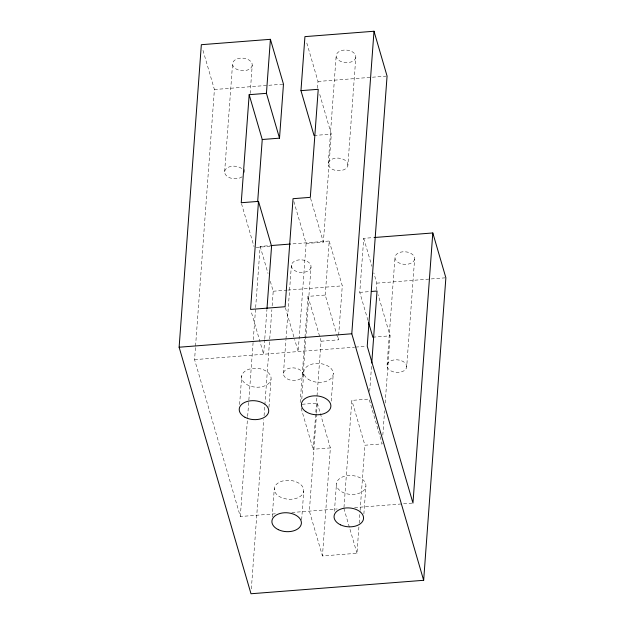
<?xml version="1.0" encoding="UTF-8"?>
<svg xmlns="http://www.w3.org/2000/svg" width="625" height="625" viewBox="0 0 625 625"><rect width="100%" height="100%" fill="white"/><g stroke="black" fill="none" stroke-linecap="round" stroke-linejoin="round"><path stroke-width="0.47" stroke-dasharray="3.12 2.34" d="M275.328 513.789L240.313 516.516L194.57 359.633L195.5 347M195.57 346.023L214.406 89.516L202.43 48.43M224.656 171.562L232.594 63.523M244.359 172.383L244.57 169.469M250.148 93.539L252.219 65.312A9.859 6.297 4.2 0 0 238.141 58.555A9.859 6.297 4.2 0 0 236.859 69.391A9.859 6.297 4.2 0 0 252.219 65.312M239.609 404.523L241.711 375.922M240.313 516.516L247.586 417.406M247.656 416.438L253.227 340.648M253.297 339.68L255.578 308.586M255.648 307.617L260.148 246.406L269.875 245.648M264.711 339.648L263.641 354.25L251.117 311.297M264.781 338.68L266.922 309.477M251.352 588.883L263.781 419.625M264.07 415.734L269.641 339.867M269.711 338.891L271.859 309.711M272.141 305.82L273.211 291.227L270.219 280.953M268.977 407.203L271 379.555A14.781 9.445 4.2 0 0 250.633 368.773A14.781 9.445 4.2 0 0 247.438 384.891A14.781 9.445 4.2 0 0 271 379.555M272.211 517.055L274.305 488.453M283.461 373.273L285.898 340.18M285.969 339.203L291.398 265.227M293.852 201.492L306.102 243.516L298.172 351.562L294.633 339.422M317.508 88.203L318.008 81.453L306.297 41.297M300.188 402.492L307.977 296.391L325.242 295.047L336.406 333.336M303.094 375.07A9.859 6.297 4.2 0 0 289.008 368.305A9.859 6.297 4.2 0 0 287.734 379.141A9.859 6.297 4.2 0 0 303.094 375.07L311.023 267.023A9.859 6.297 4.2 0 0 296.945 260.258A9.859 6.297 4.2 0 0 295.672 271.094A9.859 6.297 4.2 0 0 311.023 267.023M301.797 399.008L303.758 372.312M301.648 519.742L303.75 491.141A14.781 9.445 4.2 0 0 282.625 481A14.781 9.445 4.2 0 0 280.711 497.25A14.781 9.445 4.2 0 0 303.75 491.141M328.258 163.5L336.188 55.453M306.102 243.516L323.367 242.172L331.305 134.133L319.602 93.977M358.906 526.992L356.977 553.273L322.445 555.961L330.375 447.914L313.109 449.258L321.047 341.219L307.977 296.391M316.523 413.797L309.375 511.133L322.445 555.961M316.594 412.828L317.312 403.094L301.961 404.289M325.242 295.047L329.211 241.023L290.297 244.055M347.883 165.289A9.859 6.297 4.2 0 0 333.797 158.531A9.859 6.297 4.2 0 0 332.523 169.367A9.859 6.297 4.2 0 0 347.883 165.289L355.82 57.25A9.859 6.297 4.2 0 0 341.734 50.484A9.859 6.297 4.2 0 0 340.461 61.32A9.859 6.297 4.2 0 0 355.82 57.25M331.25 401.133L333.281 373.484M321.047 341.219L338.312 339.867L338.594 336.016M338.664 335.047L342.281 285.852L329.211 241.023M334.438 511.258L336.469 483.609M343.977 507.469L351.844 400.398L369.109 399.055L382.172 443.883L364.906 445.227L351.844 400.398M367.945 320.375L359.773 292.359L363.742 238.336L373.469 237.578M359.188 523.094L360.047 511.414M360.117 510.438L364.906 445.227M376.312 289.914L376.812 283.156L373.812 272.891M369.68 391.273L371.539 365.961M363.875 513.953L365.906 486.305A14.781 9.445 4.2 0 0 344.781 476.156A14.781 9.445 4.2 0 0 342.875 492.414A14.781 9.445 4.2 0 0 365.906 486.305M387.062 365.203L395 257.164M382.82 435.117L384.609 410.789M385.18 403L390.109 335.836L378.133 294.75M406.687 367A9.859 6.297 4.2 0 0 392.602 360.234A9.859 6.297 4.2 0 0 391.328 371.07A9.859 6.297 4.2 0 0 406.687 367L414.625 258.953A9.859 6.297 4.2 0 0 400.539 252.195A9.859 6.297 4.2 0 0 399.266 263.031A9.859 6.297 4.2 0 0 414.625 258.953M214.406 89.516L283.477 84.141M318.008 81.453L386.102 76.148M314.039 135.477L331.305 134.133M256.227 247.398L270.609 246.281M273.211 291.227L286.828 290.164M287.805 290.094L342.281 285.852M376.812 283.156L444.906 277.859M359.773 292.359L370.328 291.539M372.844 337.18L390.109 335.836M194.57 359.633L354.586 347.172M355.562 347.094L366.266 346.258M291.867 512.5L337.195 508.969M354.609 507.609L412 503.141M363.742 238.336L371.914 266.352M310.578 198.281L323.367 242.172M336.68 334.266L338.312 339.867M317.312 403.094L330.375 447.914M285.375 307.672L294.359 338.492M343.906 508.445L356.977 553.273M260.148 246.406L268.039 273.484M241.508 203.664L254.031 246.617M301.133 408.172L313.109 449.258M242.094 176.781A9.859 6.297 4.2 0 1 227.813 176.812A9.859 6.297 4.2 0 1 227.633 167.633A9.859 6.297 4.2 0 1 241.93 168.672M308.141 379.172A14.781 9.445 4.2 0 0 332.797 375.914A14.781 9.445 4.2 0 0 314.617 363.609A14.781 9.445 4.2 0 0 308.141 379.172"/><path stroke-width="0.94" d="M374.445 237.5L432.805 232.961L445.875 277.781L423.656 580.305L251 593.75L179.125 347.219L201.344 44.695L270.406 39.32L283.477 84.141L279.508 138.164L262.242 139.508L249.172 94.688L266.438 93.336L279.508 138.164M249.172 94.688L241.234 202.727L258.5 201.383L271.57 246.211L267 308.5M257.664 201.805L262.242 139.508M258.5 201.383L250.57 309.43L285.102 306.734L293.039 198.695L310.305 197.352L318.234 89.305L300.969 90.648L304.938 36.625L374 31.25L387.07 76.07L367.234 346.188L412.969 503.07L432.805 232.961M266.438 93.336L270.406 39.32M423.656 580.305L351.789 333.773L374 31.25M371.75 363.039L377.039 291.016L371.289 291.461M270.844 245.57L290.297 244.055M179.125 347.219L351.789 333.773M300.969 90.648L314.039 135.477M368.484 322.242L372.844 337.18M245.055 417.305A14.781 9.445 4.2 0 0 268.625 411.969A14.781 9.445 4.2 0 0 248.25 401.188A14.781 9.445 4.2 0 0 245.055 417.305M305.758 411.586A14.781 9.445 4.2 0 0 330.414 408.328A14.781 9.445 4.2 0 0 312.234 396.023A14.781 9.445 4.2 0 0 305.758 411.586M278.336 529.664A14.781 9.445 4.2 0 0 301.367 523.555A14.781 9.445 4.2 0 0 280.242 513.414A14.781 9.445 4.2 0 0 278.336 529.664M340.492 524.828A14.781 9.445 4.2 0 0 363.523 518.719A14.781 9.445 4.2 0 0 342.398 508.57A14.781 9.445 4.2 0 0 340.492 524.828"/></g></svg>
